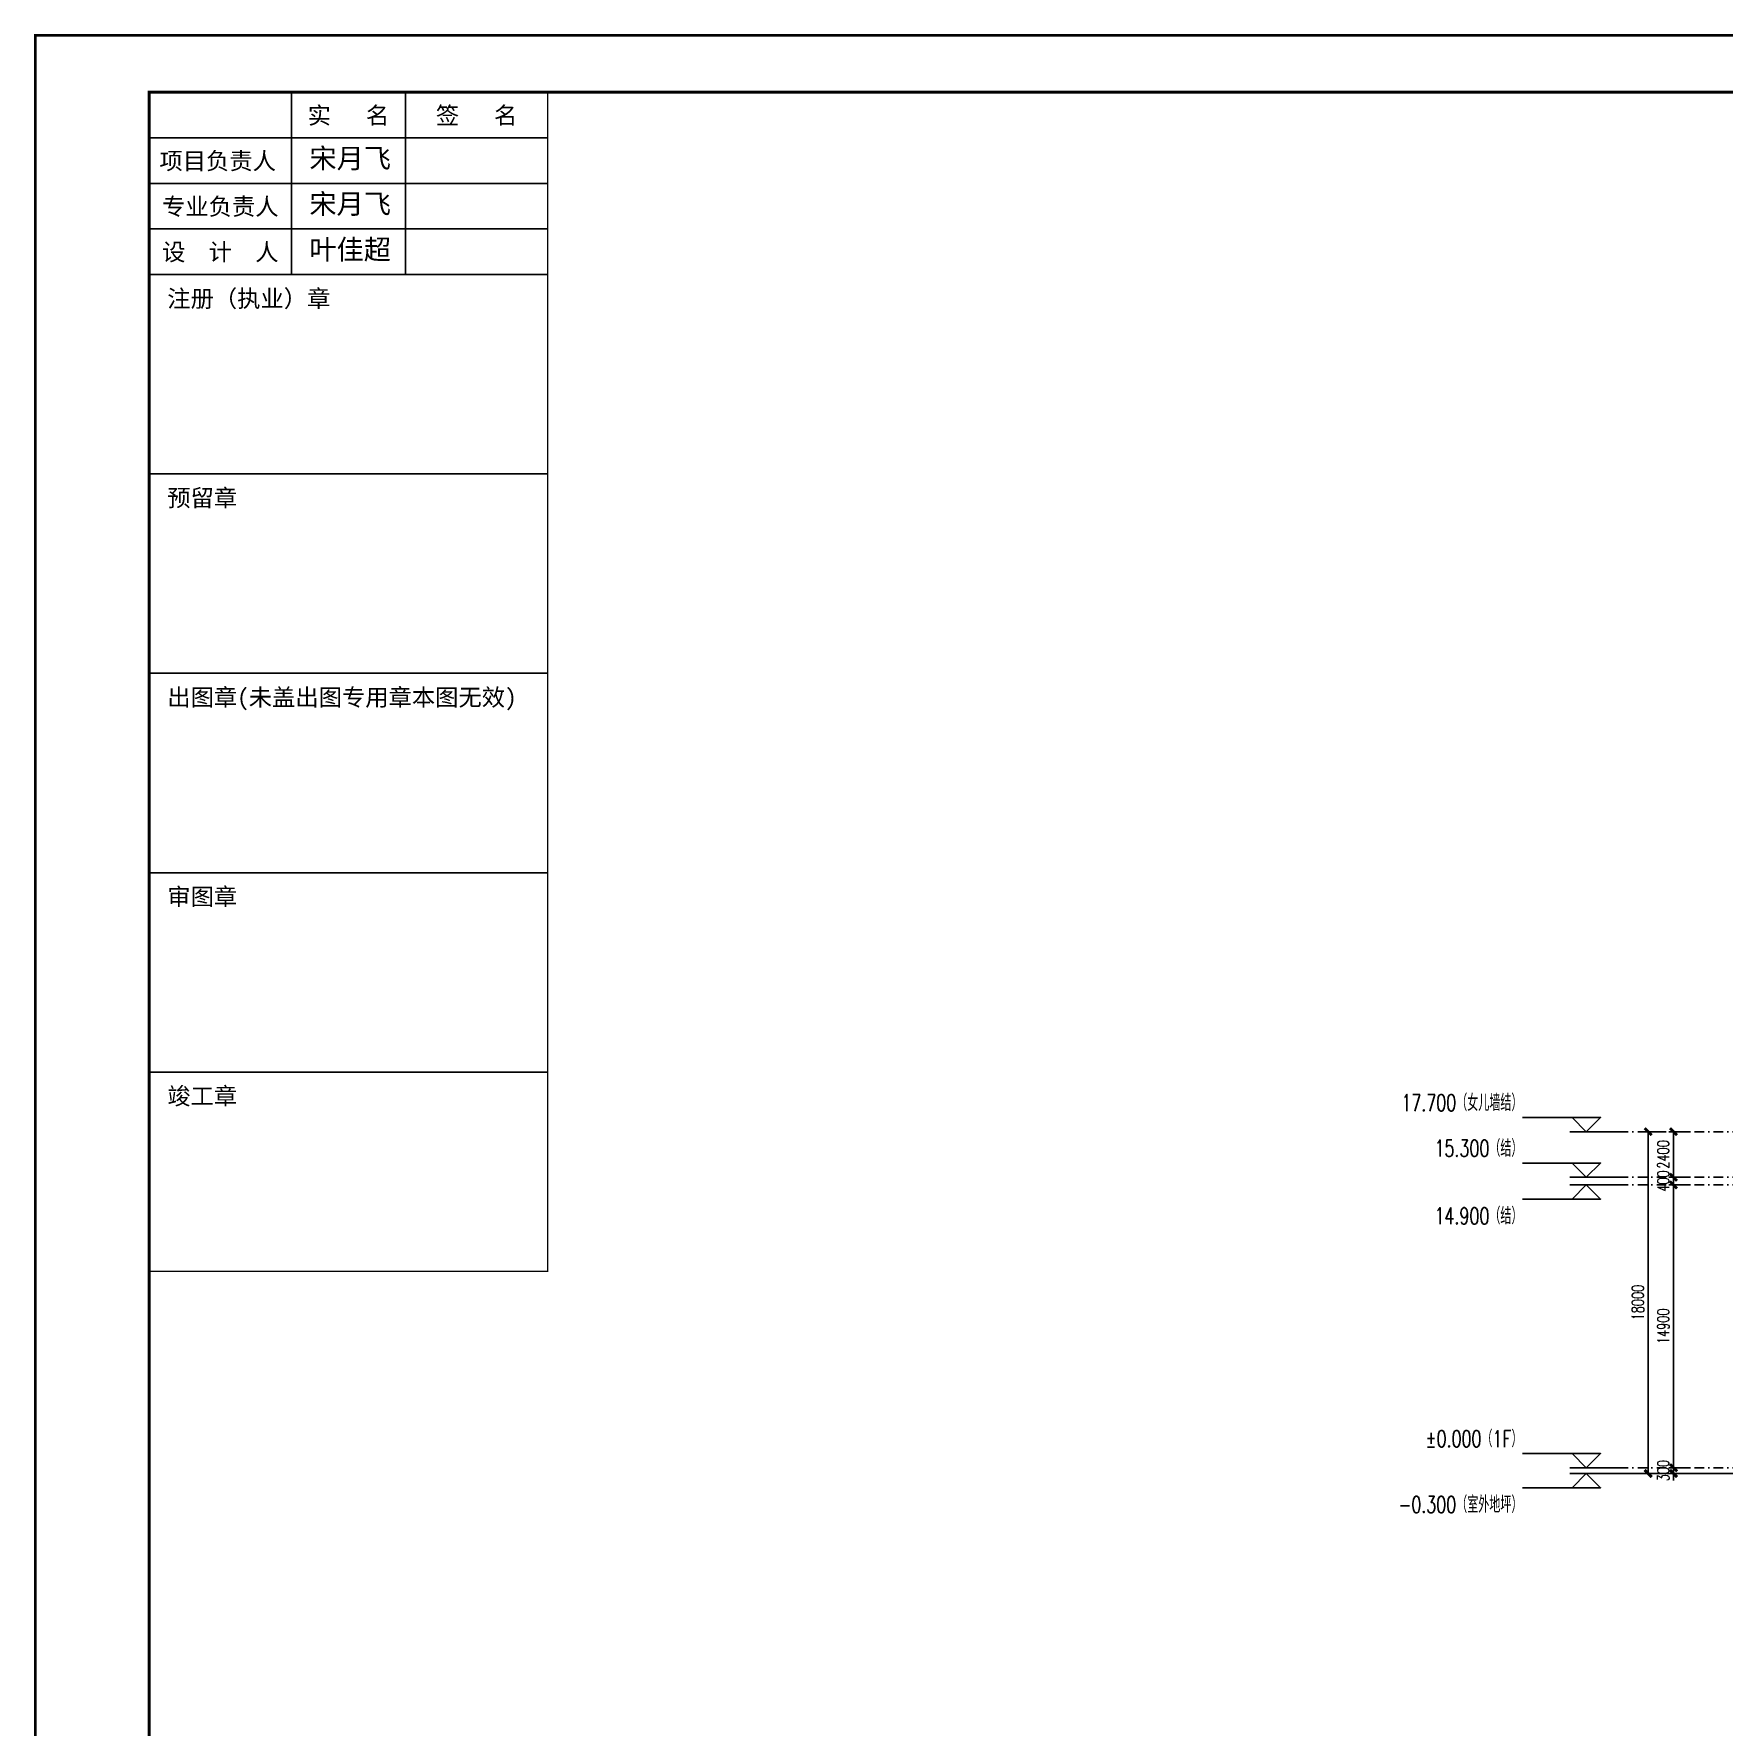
# Model space of a CAD drawing. Extents: x -2072575 to 87763, y -155913 to 742026.
# Drawn here: x -1364511 to -1275454, y 545061 to 634236 of the extents above; entities that cross this region are included whole.
import ezdxf
from ezdxf.enums import TextEntityAlignment as Align

# ---------------------------------------------------------------- set-up
doc = ezdxf.new("R2010")
doc.units = 0
doc.header["$LTSCALE"] = 1000
doc.linetypes.add('DASHDOT', pattern=[1, 0.5, -0.25, 0, -0.25])
doc.linetypes.add('DOT', pattern=[0.25, 0, -0.25])
doc.layers.get('Defpoints').update_dxf_attribs({"color": 210})
for name, color, linetype in [('0-cxFrame', 155, 'Continuous'), ('3符号', 3, 'Continuous'), ('A-云线', 50, 'Continuous'), ('AS-WALL', 40, 'Continuous'), ('DIM', 173, 'Continuous'), ('DOT', 8, 'DOT'), ('qianming', 155, 'Continuous')]:
    doc.layers.add(name, color=color, linetype=linetype)
doc.layers.add('0-cxText', color=131, linetype='Continuous', lineweight=25)
doc.styles.add('cx_biaoti', font='')
doc.styles.add('cx_tuming', font='simhei.ttf')
doc.styles.add('cx_tuqian1', font='')
doc.styles.add('DHTEXT-1', font='romans.shx', dxfattribs={"width": 0.7, "bigfont": 'chinese.shx'})
doc.styles.add('卓越符号', font='ROMANS.shx', dxfattribs={"width": 0.7, "bigfont": 'CHINESE.shx'})
doc.styles.add('图框宋体', font='', dxfattribs={"width": 0.75})
doc.styles.add('黑体', font='simhei.ttf', dxfattribs={"height": 12})
doc.styles.get('cx_biaoti').set_extended_font_data('SimSun')
doc.styles.get('cx_tuqian1').set_extended_font_data('SimSun')
doc.styles.get('图框宋体').set_extended_font_data('SimSun')
doc.dimstyles.new('ZN250', dxfattribs={"dimscale": 250, "dimtxt": 2.5, "dimasz": 1.5, "dimexe": 1, "dimexo": 2, "dimgap": 0.9, "dimtad": 1, "dimdec": 0, "dimdsep": 46, "dimtxsty": 'DHTEXT-1', "dimblk": 'ARCHTICK', "dimcen": 2.5, "dimclrd": 173, "dimclre": 173, "dimclrt": 7, "dimazin": 2, "dimtfac": 1, "dimtdec": 0, "dimtix": 1, "dimtmove": 2, "dimatfit": 3, "dimfxl": 0, "dimarcsym": 0})

# ---------------------------------------------------------------- blocks, each defined once
blk = doc.blocks.new('_ArchTick')
at = {"color": 0, "linetype": 'ByBlock', "const_width": 0.4}
blk.add_lwpolyline([(-0.5, -0.5), (0.5, 0.5)], dxfattribs=at)
blk = doc.blocks.new('*D132')
at = {"layer": 'Defpoints', "color": 0, "ltscale": 2500, "transparency": 16777216}
for p in [(-1320337, 676089), (-1319004, 676089), (-1319004, 658089)]:
    blk.add_point(p, dxfattribs=at)
at = {"layer": 'DIM', "color": 173, "linetype": 'ByBlock', "lineweight": -2, "ltscale": 2500, "transparency": 16777216}
for p, q in [((-1319504, 676089), (-1320587, 676089)), ((-1320337, 658089), (-1320337, 676089)), ((-1319504, 658089), (-1320587, 658089))]:
    blk.add_line(p, q, dxfattribs=at)
at = {"layer": 'DIM', "color": 173, "lineweight": -2, "ltscale": 2500, "transparency": 16777216, "xscale": 375, "yscale": 375, "zscale": 375}
for p, rotation in [((-1320337, 676089), 90), ((-1320337, 658089), 270)]:
    blk.add_blockref('_ArchTick', p, dxfattribs=dict(at, rotation=rotation))
at = {"layer": 'DIM', "color": 7, "ltscale": 2500, "transparency": 16777216, "insert": (-1320875, 667089), "char_height": 625, "attachment_point": 5, "rotation": 90, "style": 'DHTEXT-1'}
blk.add_mtext('18000', dxfattribs=at)
blk = doc.blocks.new('*D133')
at = {"layer": 'Defpoints', "color": 0, "ltscale": 2500, "transparency": 16777216}
for p in [(-1319002, 658389), (-1317669, 658389), (-1317669, 658089)]:
    blk.add_point(p, dxfattribs=at)
at = {"layer": 'DIM', "color": 173, "linetype": 'ByBlock', "lineweight": -2, "ltscale": 2500, "transparency": 16777216}
for p, q in [((-1318169, 658389), (-1319252, 658389)), ((-1319002, 658389), (-1319002, 658764)), ((-1319002, 658089), (-1319002, 658389)), ((-1318169, 658089), (-1319252, 658089)), ((-1319002, 658089), (-1319002, 657714))]:
    blk.add_line(p, q, dxfattribs=at)
at = {"layer": 'DIM', "color": 173, "lineweight": -2, "ltscale": 2500, "transparency": 16777216, "xscale": 375, "yscale": 375, "zscale": 375}
for p, rotation in [((-1319002, 658389), 270), ((-1319002, 658089), 90)]:
    blk.add_blockref('_ArchTick', p, dxfattribs=dict(at, rotation=rotation))
at = {"layer": 'DIM', "color": 7, "ltscale": 2500, "transparency": 16777216, "insert": (-1319540, 658239), "char_height": 625, "attachment_point": 5, "rotation": 90, "style": 'DHTEXT-1'}
blk.add_mtext('300', dxfattribs=at)
blk = doc.blocks.new('*D134')
at = {"layer": 'Defpoints', "color": 0, "ltscale": 2500, "transparency": 16777216}
for p in [(-1319002, 673289), (-1317669, 673289), (-1317669, 658389)]:
    blk.add_point(p, dxfattribs=at)
at = {"layer": 'DIM', "color": 173, "linetype": 'ByBlock', "lineweight": -2, "ltscale": 2500, "transparency": 16777216}
for p, q in [((-1318169, 673289), (-1319252, 673289)), ((-1319002, 658389), (-1319002, 673289)), ((-1318169, 658389), (-1319252, 658389))]:
    blk.add_line(p, q, dxfattribs=at)
at = {"layer": 'DIM', "color": 173, "lineweight": -2, "ltscale": 2500, "transparency": 16777216, "xscale": 375, "yscale": 375, "zscale": 375}
for p, rotation in [((-1319002, 673289), 90), ((-1319002, 658389), 270)]:
    blk.add_blockref('_ArchTick', p, dxfattribs=dict(at, rotation=rotation))
at = {"layer": 'DIM', "color": 7, "ltscale": 2500, "transparency": 16777216, "insert": (-1319540, 665839), "char_height": 625, "attachment_point": 5, "rotation": 90, "style": 'DHTEXT-1'}
blk.add_mtext('14900', dxfattribs=at)
blk = doc.blocks.new('*D135')
at = {"layer": 'Defpoints', "color": 0, "ltscale": 2500, "transparency": 16777216}
for p in [(-1319002, 673689), (-1317669, 673689), (-1317669, 673289)]:
    blk.add_point(p, dxfattribs=at)
at = {"layer": 'DIM', "color": 173, "linetype": 'ByBlock', "lineweight": -2, "ltscale": 2500, "transparency": 16777216}
for p, q in [((-1318169, 673689), (-1319252, 673689)), ((-1318169, 673289), (-1319252, 673289)), ((-1319002, 673689), (-1319002, 674064)), ((-1319002, 673289), (-1319002, 673689)), ((-1319002, 673289), (-1319002, 672914))]:
    blk.add_line(p, q, dxfattribs=at)
at = {"layer": 'DIM', "color": 173, "lineweight": -2, "ltscale": 2500, "transparency": 16777216, "xscale": 375, "yscale": 375, "zscale": 375}
for p, rotation in [((-1319002, 673689), 270), ((-1319002, 673289), 90)]:
    blk.add_blockref('_ArchTick', p, dxfattribs=dict(at, rotation=rotation))
at = {"layer": 'DIM', "color": 7, "ltscale": 2500, "transparency": 16777216, "insert": (-1319540, 673489), "char_height": 625, "attachment_point": 5, "rotation": 90, "style": 'DHTEXT-1'}
blk.add_mtext('400', dxfattribs=at)
blk = doc.blocks.new('*D136')
at = {"layer": 'Defpoints', "color": 0, "ltscale": 2500, "transparency": 16777216}
for p in [(-1319002, 676089), (-1317669, 676089), (-1317669, 673689)]:
    blk.add_point(p, dxfattribs=at)
at = {"layer": 'DIM', "color": 173, "linetype": 'ByBlock', "lineweight": -2, "ltscale": 2500, "transparency": 16777216}
for p, q in [((-1318169, 676089), (-1319252, 676089)), ((-1319002, 673689), (-1319002, 676089)), ((-1318169, 673689), (-1319252, 673689))]:
    blk.add_line(p, q, dxfattribs=at)
at = {"layer": 'DIM', "color": 173, "lineweight": -2, "ltscale": 2500, "transparency": 16777216, "xscale": 375, "yscale": 375, "zscale": 375}
for p, rotation in [((-1319002, 676089), 90), ((-1319002, 673689), 270)]:
    blk.add_blockref('_ArchTick', p, dxfattribs=dict(at, rotation=rotation))
at = {"layer": 'DIM', "color": 7, "ltscale": 2500, "transparency": 16777216, "insert": (-1319540, 674889), "char_height": 625, "attachment_point": 5, "rotation": 90, "style": 'DHTEXT-1'}
blk.add_mtext('2400', dxfattribs=at)
blk = doc.blocks.new('*U226')
at = {"ltscale": 10}
blk.add_line((3.48, 0), (-6.85, 0), dxfattribs=at)
blk.add_lwpolyline([(3, 3), (0, 0), (-3, 3), (13.45, 3)])
at = {"color": 0, "style": '卓越符号', "width": 0.7, "flags": 8}
blk.add_attdef('±0.000', text='', height=3.5, dxfattribs=at).set_placement((13.45, 4.35), align=Align.RIGHT)
blk = doc.blocks.new('*U227')
at = {"ltscale": 10}
blk.add_line((3.48, 0), (-6.85, 0), dxfattribs=at)
blk.add_lwpolyline([(3, -3), (0, 0), (-3, -3), (13.45, -3)])
at = {"color": 0, "style": '卓越符号', "width": 0.7, "flags": 8}
blk.add_attdef('±0.000', text='', height=3.5, dxfattribs=at).set_placement((13.45, -7.85), align=Align.RIGHT)
blk = doc.blocks.new('zjcx_lan_xinxi(Dragon)')
for p, q in [((7000, -3200), (0, -3200)), ((7000, -6700), (0, -6700)), ((7000, -10200), (0, -10200)), ((7000, -13700), (0, -13700)), ((7000, -17200), (0, -17200))]:
    blk.add_line(p, q)
at = {"const_width": 25}
blk.add_lwpolyline([(0, -20700), (7000, -20700), (7000, 0), (0, 0)], close=True, dxfattribs=at)
for points in [[(2500, -3200), (2500, 0)], [(4500, -3200), (4500, 0)], [(0, -800), (7000, -800)], [(0, -1600), (7000, -1600)], [(0, -2400), (7000, -2400)]]:
    blk.add_lwpolyline(points)
for points in [[(7000, -3200), (7000, 0)], [(0, -3200), (7000, -3200)], [(0, -20700), (7000, -20700), (7000, -3200)], [(0, -20700), (7000, -20700)]]:
    blk.add_lwpolyline(points, dxfattribs=at)
at = {"style": '图框宋体'}
for s, p in [('实   名', (3500, -400)), ('签   名', (5750, -400)), ('项目负责人', (1204, -1200)), ('专业负责人', (1250, -2000)), ('设  计  人', (1250, -2800))]:
    blk.add_text(s, height=300, dxfattribs=at).set_placement(p, align=Align.MIDDLE)
for s, p in [('注册（执业）章', (318, -3771)), ('预留章', (318, -7271)), ('出图章(未盖出图专用章本图无效)', (318, -10771)), ('审图章', (318, -14271)), ('竣工章', (318, -17771))]:
    blk.add_text(s, height=300, dxfattribs=at).set_placement(p)
blk = doc.blocks.new('T-信息(Dragon)')
at = {"layer": '0-cxFrame'}
blk.add_blockref('zjcx_lan_xinxi(Dragon)', (0, 0), dxfattribs=at)
at = {"layer": 'qianming', "color": 3, "style": 'cx_biaoti'}
for s, p in [('宋月飞', (3531, -1159)), ('宋月飞', (3531, -1959)), ('叶佳超', (3531, -2759))]:
    blk.add_text(s, height=350, dxfattribs=at).set_placement(p, align=Align.MIDDLE_CENTER)
blk = doc.blocks.new('TK22.A1 L(Dragon)')
at = {"layer": '0-cxFrame', "color": 7, "const_width": 0.5}
blk.add_lwpolyline([(0, 0), (-841, 0), (-841, 594), (0, 594)], close=True, dxfattribs=at)
at = {"layer": '0-cxFrame', "const_width": 0.5}
blk.add_lwpolyline([(-80, 10), (-821, 10), (-821, 584), (-80, 584)], close=True, dxfattribs=at)
at = {"layer": '0-cxFrame', "xscale": 0.01, "yscale": 0.01, "zscale": 0.01}
blk.add_blockref('T-信息(Dragon)', (-821, 584), dxfattribs=at)
at = {"style": '黑体', "flags": 4}
blk.add_attdef('图幅', text='', height=3.3, dxfattribs=at).set_placement((-40, 3), align=Align.RIGHT)
at = {"layer": '0-cxText', "flags": 4}
for tag, height, style, p in [('建设单位', 3.5, 'cx_tuming', (-45, 240)), ('项目名称', 3.5, 'cx_tuming', (-45, 210)), ('子项名称', 3.5, 'cx_tuming', (-45, 180)), ('工程编号', 3.3, 'cx_tuqian1', (-35, 165)), ('图名1', 3.5, 'cx_tuming', (-45, 87)), ('图名2', 3.5, 'cx_tuming', (-45, 79)), ('图名3', 3.5, 'cx_tuming', (-45, 71)), ('出图日期', 3.3, 'cx_tuqian1', (-39, 60)), ('专业', 3.3, 'cx_tuqian1', (-55, 52)), ('图号', 3.3, 'cx_tuqian1', (-55, 44)), ('版次', 3.3, 'cx_tuqian1', (-20, 44))]:
    blk.add_attdef(tag, text='', height=height, dxfattribs=dict(at, style=style)).set_placement(p, align=Align.MIDDLE)
at = {"layer": 'Defpoints', "color": 6, "flags": 4}
for tag, height, style, p in [('tufu', 3.3, '黑体', (-12, 12)), ('dwfname', 4, 'cx_tuqian1', (-80, 3))]:
    blk.add_attdef(tag, text='', height=height, dxfattribs=dict(at, style=style)).set_placement(p, align=Align.RIGHT)
blk = doc.blocks.new('20250821133139')
at = {"layer": 'DOT', "linetype": 'DASHDOT'}
for p, q in [((91359.1, 17700), (-8859.1, 17700)), ((91359.1, 15300), (-8859.1, 15300)), ((91359.1, 14900), (-8859.1, 14900)), ((91359.1, 0), (-8859.1, 0))]:
    blk.add_line(p, q, dxfattribs=at)
at = {"layer": '3符号', "color": 7}
ref = blk.add_blockref('*U226', (-8859.1, 17700), dxfattribs=dict(at, xscale=-250, yscale=250, zscale=250))
ref.add_attrib('±0.000', '17.700（女儿墙结）', dxfattribs={"layer": '0', "color": 0, "height": 875, "style": '卓越符号', "width": 0.7}).set_placement((-12221.6, 18787.5), align=Align.RIGHT)
ref = blk.add_blockref('*U226', (-8859.1, 15300), dxfattribs=dict(at, xscale=-250, yscale=250, zscale=250))
ref.add_attrib('±0.000', '15.300（结）', dxfattribs={"layer": '0', "color": 0, "height": 875, "style": '卓越符号', "width": 0.7}).set_placement((-12221.6, 16387.5), align=Align.RIGHT)
ref = blk.add_blockref('*U227', (-8859.1, 14900), dxfattribs=dict(at, xscale=-250, yscale=250, zscale=250))
ref.add_attrib('±0.000', '14.900（结）', dxfattribs={"layer": '0', "color": 0, "height": 875, "style": '卓越符号', "width": 0.7}).set_placement((-12221.6, 12827), align=Align.RIGHT)
ref = blk.add_blockref('*U226', (-8859.1, 0), dxfattribs=dict(at, xscale=-250, yscale=250, zscale=250))
ref.add_attrib('±0.000', '±0.000（1F）', dxfattribs={"layer": '0', "color": 0, "height": 875, "style": '卓越符号', "width": 0.7}).set_placement((-12221.6, 1087.5), align=Align.RIGHT)
ref = blk.add_blockref('*U227', (-8859.1, -300), dxfattribs=dict(at, xscale=-250, yscale=250, zscale=250))
ref.add_attrib('±0.000', '-0.300（室外地坪）', dxfattribs={"layer": '0', "color": 0, "height": 875, "style": '卓越符号', "width": 0.7}).set_placement((-12221.6, -2373), align=Align.RIGHT)
at = {"layer": 'DIM', "ltscale": 2500}
for p1, p2, picture, middle in [((-4266.9, -300), (-4266.9, 17700), '*D132', (-6137.7, 8700)), ((-2931.9, 15300), (-2931.9, 17700), '*D136', (-4802.7, 16500)), ((-2931.9, 14900), (-2931.9, 15300), '*D135', (-4802.7, 15100)), ((-2931.9, 0), (-2931.9, 14900), '*D134', (-4802.7, 7450)), ((-2931.9, -300), (-2931.9, 0), '*D133', (-4802.7, -150))]:
    dim = blk.add_aligned_dim(p1=p1, p2=p2, distance=1333.3, dimstyle='ZN250', dxfattribs=at)
    dim.commit()
    dim.dimension.update_dxf_attribs({"geometry": picture, "text_midpoint": middle, "insert": (1314737, -658389.1)})

msp = doc.modelspace()

# ---------------------------------------------------------------- linework, layer by layer
at = {"layer": 'AS-WALL'}
msp.add_line((-1282717.6, 558420.4), (-1182499.3, 558420.4), dxfattribs=at)

# ---------------------------------------------------------------- block references
at = {"layer": '0-cxFrame', "xscale": 300, "yscale": 300, "zscale": 300}
msp.add_blockref('TK22.A1 L(Dragon)', (-1112136.4, 455961.2), dxfattribs=at)
at = {"layer": 'A-云线', "ltscale": 10}
msp.add_blockref('20250821133139', (-1273858.4, 558720.4), dxfattribs=at)

doc.saveas('drawing.dxf')
